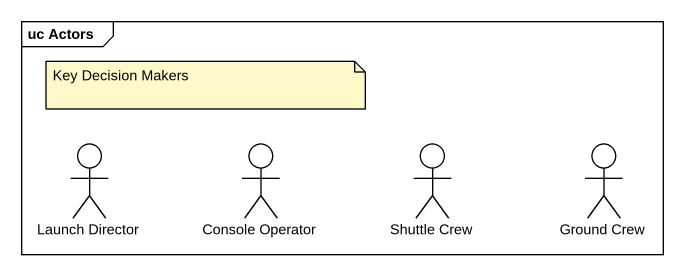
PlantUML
@startuml
mainframe uc Actors
actor "Launch Director" as Launch_Director
actor "Console Operator" as Console_Operator
actor "Shuttle Crew" as Shuttle_Crew
actor "Ground Crew" as Ground_Crew
note as N1
  Key Decision Makers
end note
@enduml
